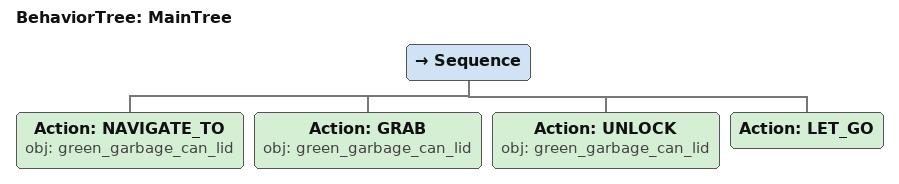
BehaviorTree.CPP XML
<root main_tree_to_execute="MainTree">
  <BehaviorTree ID="MainTree">
    <Sequence>
      <!-- Navigate to green_garbage_can_lid -->
      <Action ID="NAVIGATE_TO" obj="green_garbage_can_lid" />
      <!-- Grab green_garbage_can_lid -->
      <Action ID="GRAB" obj="green_garbage_can_lid" />
      <!-- Unlock green_garbage_can_lid -->
      <Action ID="UNLOCK" obj="green_garbage_can_lid" />
      <!-- Let go -->
      <Action ID="LET_GO" />
    </Sequence>
  </BehaviorTree>
</root>
